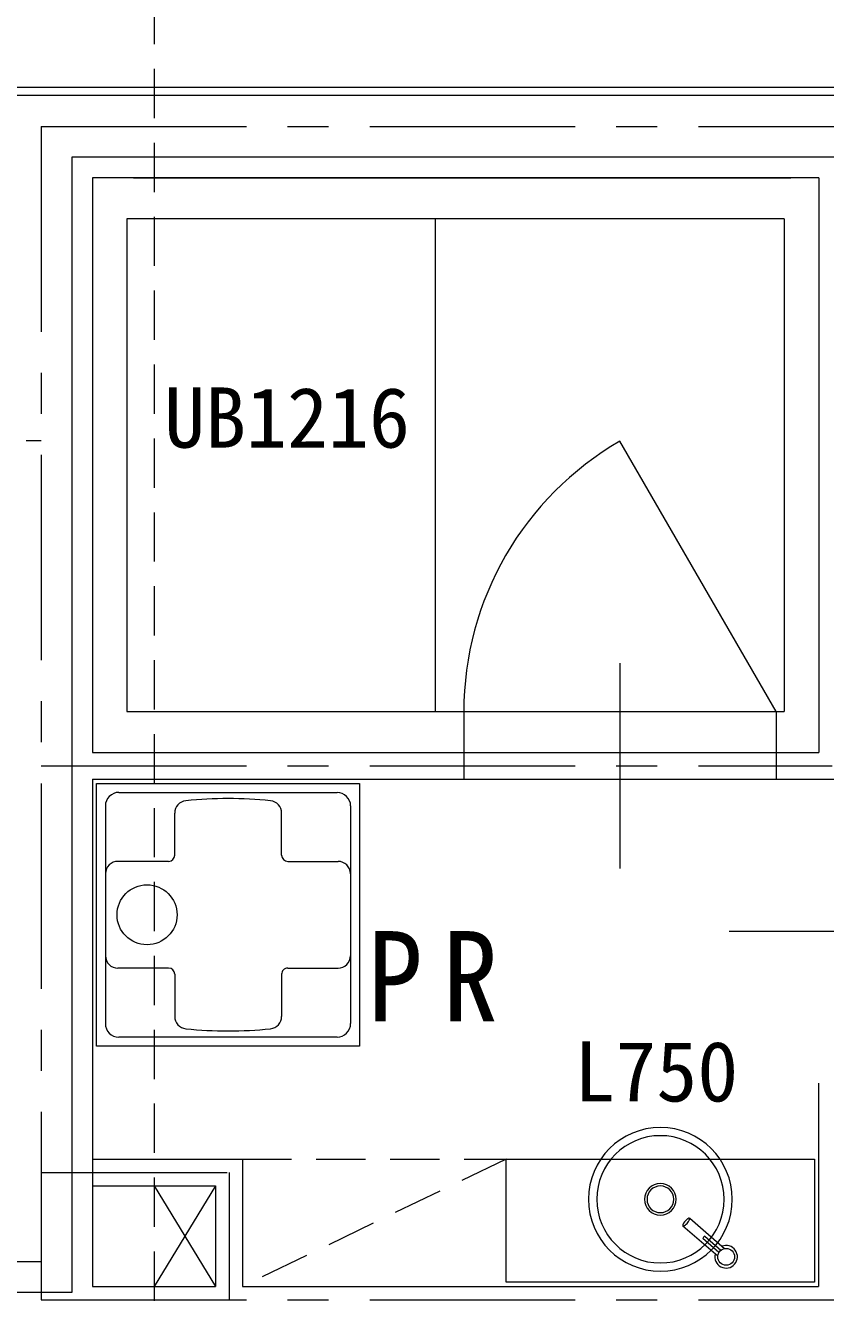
# Model space of a CAD drawing. Units: millimetres at full size; details may follow other scales. Extents: x -443943 to 462275, y -43546 to 79452.
# Drawn here: x -6937 to -4990, y 51332 to 54451 of the extents above; entities that cross this region are included whole.
import ezdxf
from ezdxf.enums import TextEntityAlignment as Align

# ---------------------------------------------------------------- set-up
doc = ezdxf.new("R2010")
doc.units = ezdxf.units.MM
doc.header["$LTSCALE"] = 100
for name, pattern in [('CHAIN1', [8, 5, -1, 1, -1]), ('DASHED1', [1.8, 1.2, -0.6]), ('DASHED3', [4, 3, -1])]:
    doc.linetypes.add(name, pattern=pattern)
for name, color, linetype, lineweight in [('4-0_仕上', 7, 'Continuous', 15), ('4-1_通り芯', 4, 'Continuous', 9), ('4-2_躯体', 3, 'Continuous', 20), ('4-3_建具', 4, 'Continuous', 9), ('4-5_文字', 7, 'Continuous', 15), ('4-A_目地･ﾊｯﾁ', 4, 'Continuous', 9), ('8-8_強調', 4, 'DASHED3', 9)]:
    doc.layers.add(name, color=color, linetype=linetype, lineweight=lineweight)
doc.styles.add('ＭＳ ゴシック', font='')
doc.styles.get('ＭＳ ゴシック').set_extended_font_data('MS Gothic')

# ---------------------------------------------------------------- blocks, each defined once
blk = doc.blocks.new('洗濯パン640')
at = {"layer": '8-8_強調', "linetype": 'Continuous'}
for p, q in [((-337.5, 320), (302.5, 320)), ((-337.5, -320), (-337.5, 320)), ((302.5, 320), (302.5, -320)), ((-283, 298), (248, 298)), ((-316, -265), (-316, 265)), ((281, -265), (281, 265)), ((-148, 145), (-148, 247.8)), ((112, 145), (112, 247.8)), ((-163, 130), (-285.5, 130)), ((127, 130), (250.5, 130)), ((280.5, -100), (280.5, 100)), ((-163, -130), (-285.5, -130)), ((-148, -145), (-148, -247.8)), ((112, -145), (112, -247.8)), ((127, -130), (250.5, -130)), ((248, -298), (-283, -298)), ((302.5, -320), (-337.5, -320))]:
    blk.add_line(p, q, dxfattribs=at)
blk.add_circle((179.5, 0), 73, dxfattribs=at)
for centre, radius, start, end in [((-283, 265), 33, 90, 180), ((-18, -717), 1000, 90, 95.9173), ((-18, -717), 1000, 84.0827, 90), ((248, 265), 33, 0, 90), ((-118, 247.8), 30, 95.9172, 180), ((82, 247.8), 30, 0, 84.0828), ((-285.5, 100), 30, 90, 180), ((-163, 145), 15, 270, 0), ((127, 145), 15, 180, 270), ((250.5, 100), 30, 0, 90), ((-285.5, -100), 30, 180, 270), ((250.5, -100), 30, 270, 0), ((-163, -145), 15, 0, 90), ((127, -145), 15, 90, 180), ((-118, -247.8), 30, 180, 264.0827), ((82, -247.8), 30, 275.9173, 0), ((-283, -265), 33, 180, 270), ((-18, 717), 1000, 264.0827, 270), ((-18, 717), 1000, 270, 275.9173), ((248, -265), 33, 270, 0)]:
    blk.add_arc(centre, radius, start, end, dxfattribs=at)

msp = doc.modelspace()

# ---------------------------------------------------------------- linework, layer by layer
at = {"layer": '4-0_仕上', "linetype": 'DASHED1'}
msp.add_line((-6624.2, 55065.7), (-6624.2, 48435.7), dxfattribs=at)
at = {"layer": '4-0_仕上'}
for p, q in [((-4786.1, 54300.7), (-6994.2, 54300.7)), ((-5006.1, 54080.7), (-5006.1, 52680.7)), ((-6774.2, 52615.7), (-6774.2, 51380.7)), ((-6774.2, 52615.7), (-4941.1, 52615.7)), ((-5006.7, 51875.7), (-5006.7, 51380.7)), ((-6774.2, 51380.7), (-6474.2, 51380.7)), ((-6409.2, 51380.7), (-5006.7, 51380.7))]:
    msp.add_line(p, q, dxfattribs=at)
at = {"layer": '4-0_仕上', "color": 4, "lineweight": 9}
for p, q in [((-6624.2, 51625.7), (-6474.2, 51380.7)), ((-6474.2, 51625.7), (-6624.2, 51380.7))]:
    msp.add_line(p, q, dxfattribs=at)
at = {"layer": '4-0_仕上'}
for points in [[(-6774.2, 54080.7), (-6774.2, 52680.7), (-5006.1, 52680.7)], [(-6774.2, 51690.7), (-6409.2, 51690.7), (-6409.2, 51380.7)], [(-6774.2, 51625.7), (-6474.2, 51625.7), (-6474.2, 51380.7)]]:
    msp.add_lwpolyline(points, dxfattribs=at)
at = {"layer": '4-1_通り芯', "linetype": 'CHAIN1'}
for p, q in [((-6899.2, 54205.7), (-6899.2, 51348.2)), ((-6899.2, 54205.7), (1240.8, 54205.7)), ((-6899.2, 52648.2), (-4973.6, 52648.2)), ((-6899.2, 51658.2), (-6446.3, 51658.2)), ((-6441.7, 51658.2), (-6441.7, 51348.2)), ((-6899.2, 51440.7), (-9369.2, 51440.7)), ((-6899.2, 51348.2), (-3014.2, 51348.2))]:
    msp.add_line(p, q, dxfattribs=at)
msp.add_lwpolyline([(-11535.4, 54215.7), (-11535.4, 53440.7), (-6899.2, 53440.7)], dxfattribs=at)
at = {"layer": '4-2_躯体'}
for p, q in [((-4806.1, 54280.7), (-6974.2, 54280.7)), ((-4956.1, 54130.7), (-6824.2, 54130.7))]:
    msp.add_line(p, q, dxfattribs=at)
at = {"layer": '4-2_躯体', "color": 7, "lineweight": 15}
msp.add_line((-5006.1, 54080.7), (-6774.2, 54080.7), dxfattribs=at)
at = {"layer": '4-2_躯体', "color": 4, "lineweight": 9}
msp.add_line((-6674.2, 54080.7), (-5074.2, 54080.7), dxfattribs=at)
at = {"layer": '4-2_躯体'}
msp.add_lwpolyline([(-6824.2, 54130.7), (-6824.2, 51365.7), (-9294.2, 51365.7)], dxfattribs=at)
at = {"layer": '4-3_建具'}
msp.add_line((-5224.2, 52245.7), (-4724.2, 52245.7), dxfattribs=at)
at = {"layer": '4-A_目地･ﾊｯﾁ'}
for p, q in [((-5090.2, 53980.7), (-6690.2, 53980.7)), ((-5940.2, 53980.7), (-5940.2, 52780.7)), ((-5090.2, 53980.7), (-5090.2, 52780.7)), ((-5110.2, 52780.7), (-5490.2, 53438.9)), ((-5490.2, 52898.2), (-5490.2, 52398.2)), ((-5870.2, 52780.7), (-5870.2, 52615.7)), ((-5110.2, 52780.7), (-5110.2, 52615.7)), ((-5766.7, 51690.7), (-5536.6, 51690.7)), ((-5320.3, 51546.4), (-5320.4, 51546.4)), ((-5320.3, 51546.4), (-5235.7, 51472.8)), ((-5252.1, 51453.9), (-5336.8, 51527.5)), ((-5283.4, 51503), (-5244.2, 51468.9)), ((-5249.5, 51462.9), (-5288.6, 51496.9))]:
    msp.add_line(p, q, dxfattribs=at)
for points in [[(-6690.2, 53980.7), (-6690.2, 52780.7), (-5090.2, 52780.7)], [(-5536.6, 51690.7), (-5246.7, 51690.7), (-5016.7, 51690.7), (-5016.7, 51390.7), (-5766.7, 51390.7), (-5766.7, 51690.7)]]:
    msp.add_lwpolyline(points, dxfattribs=at)
at = {"layer": '4-A_目地･ﾊｯﾁ', "linetype": 'DASHED1'}
msp.add_lwpolyline([(-6409.2, 51690.7), (-5766.7, 51690.7), (-6409.2, 51380.7)], dxfattribs=at)
at = {"layer": '4-A_目地･ﾊｯﾁ'}
msp.add_circle((-5231.7, 51452.7), 20.5, dxfattribs=at)
for centre, radius, start, end in [((-5110.2, 52780.7), 760, 120, 180), ((-5391.7, 51592.7), 175, 90, 270), ((-5391.7, 51592.7), 155, 90, 270), ((-5391.7, 51592.7), 175, 270, 90), ((-5391.7, 51592.7), 155, 270, 90), ((-5391.7, 51592.7), 38.5, 0, 180), ((-5391.7, 51592.7), 32.5, 0, 180), ((-5391.7, 51592.7), 38.5, 180, 0), ((-5391.7, 51592.7), 32.5, 180, 0), ((-5334.8, 51529.3), 2.59, 150.7885, 221.4892), ((-5303.1, 51515.2), 37.3, 129.0112, 155.739), ((-5348, 51552.2), 27.9, 297.1377, 319.3559), ((-5348.3, 51555.2), 30.2, 315.4432, 338.9824), ((-5312.4, 51526.2), 22.9, 116.681, 128.2238), ((-5321.8, 51544.3), 2.53, 52.808, 109.9417), ((-5322.6, 51545.2), 2.58, 341.2996, 24.3169), ((-5335.9, 51528.9), 1.63, 238.2656, 293.2711), ((-5280.3, 51495), 8.5, 110.9275, 167.0725), ((-5231.7, 51452.7), 27.5, 166.0357, 111.9643)]:
    msp.add_arc(centre, radius, start, end, dxfattribs=at)

# ---------------------------------------------------------------- block references
at = {"layer": '4-A_目地･ﾊｯﾁ', "xscale": -1, "yscale": -1}
msp.add_blockref('洗濯パン640', (-6461.7, 52285.7), dxfattribs=at)

# ---------------------------------------------------------------- texts
at = {"layer": '4-5_文字', "insert": (-6104.6, 52026.1), "char_height": 219.9, "attachment_point": 7, "style": 'ＭＳ ゴシック'}
msp.add_mtext('\\T1.36;\\W0.9;PR', dxfattribs=at)
at = {"layer": '4-A_目地･ﾊｯﾁ', "style": 'ＭＳ ゴシック'}
msp.add_text('UB1216', height=146.6, rotation=0.001, dxfattribs=at).set_placement((-6599.6, 53379.3), align=Align.BOTTOM_LEFT)
msp.add_text('L750', height=146.6, dxfattribs=at).set_placement((-5601.1, 51787), align=Align.BOTTOM_LEFT)

doc.saveas('drawing.dxf')
